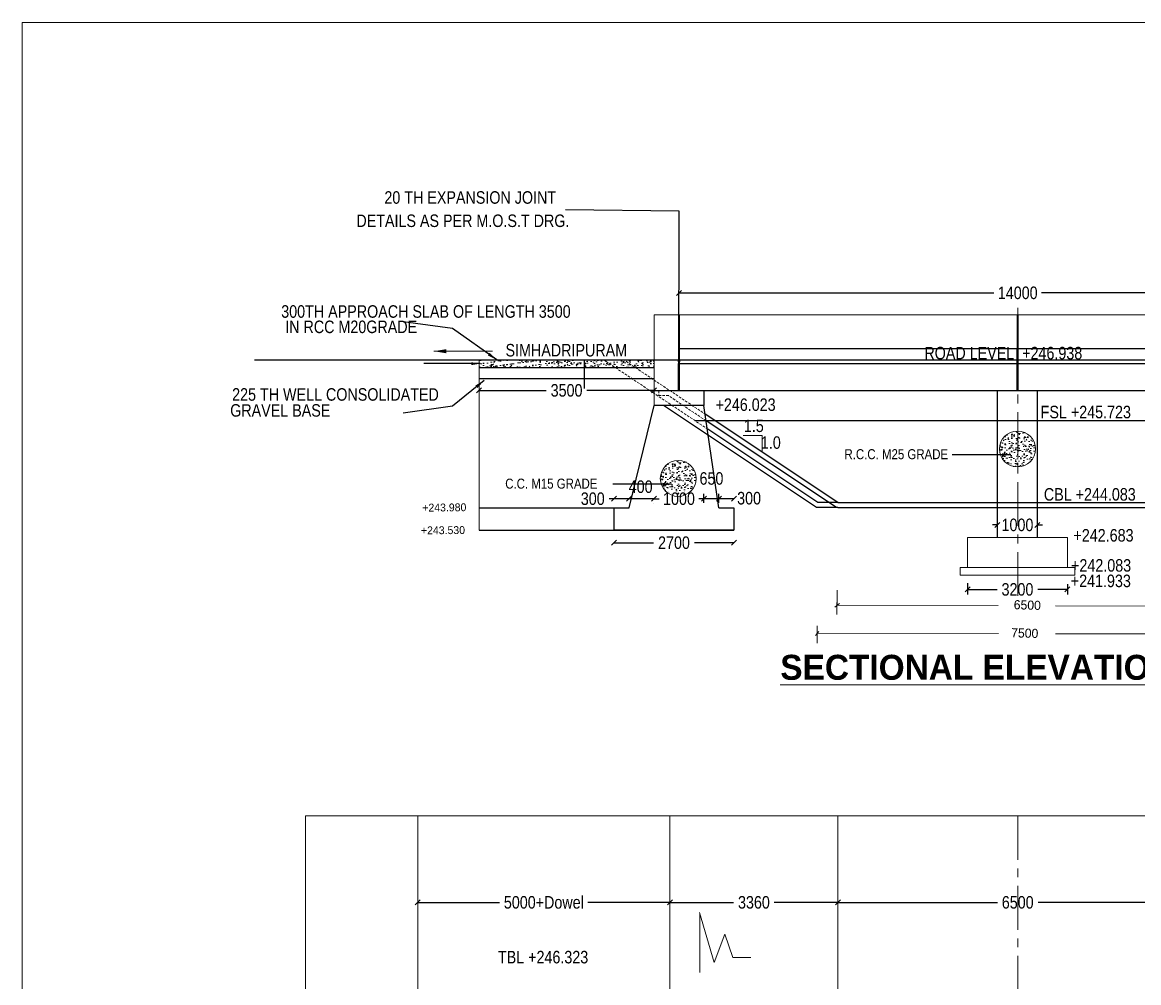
# Model space of a CAD drawing. Header units: millimetres. Extents: x 661061 to 1357550, y -603300 to 20887.
# Drawn here: x 988880 to 1011224, y -15049 to 4160 of the extents above; entities that cross this region are included whole.
import ezdxf
from ezdxf.enums import TextEntityAlignment as Align

# ---------------------------------------------------------------- set-up
doc = ezdxf.new("R2010")
doc.units = ezdxf.units.MM
doc.linetypes.add('CENTER', pattern=[2, 1.25, -0.25, 0.25, -0.25])
doc.linetypes.add('DASHED', pattern=[0.75, 0.5, -0.25])
for name, color, linetype in [('abutment', 7, 'Continuous'), ('pier', 7, 'Continuous'), ('slab', 7, 'Continuous')]:
    doc.layers.add(name, color=color, linetype=linetype)
doc.styles.add('ARIAL NARROW', font='ARIALN.TTF')
doc.styles.add('CITYBLUEPR', font='cityb___.ttf')
doc.styles.add('ROMANS', font='romans')
doc.styles.add('WMATH', font='')
doc.styles.get('WMATH').set_extended_font_data('WorldMath')
doc.dimstyles.new('STANDARD$0', dxfattribs={"dimscale": 88.888889, "dimtxt": 0.02, "dimasz": 0.02, "dimexe": 0.05, "dimexo": 0.1, "dimgap": 0.002, "dimtad": 2, "dimdec": 0, "dimzin": 1, "dimdsep": 46, "dimtxsty": 'Standard', "dimcen": 0.09, "dimadec": 0, "dimazin": 0, "dimtfac": 1, "dimtdec": 4, "dimtofl": 0, "dimtmove": 0, "dimatfit": 3, "dimfxl": 1, "dimtolj": 1, "dimtzin": 1, "dimarcsym": 0})
doc.dimstyles.new('STANDARD$7', dxfattribs={"dimtxt": 2, "dimasz": 2, "dimexe": 1.25, "dimexo": 0.625, "dimtad": 1, "dimdec": 0, "dimlfac": 0.5, "dimdsep": 46, "dimtxsty": 'Standard', "dimcen": 2.5, "dimadec": 0, "dimazin": 0, "dimtfac": 1, "dimtdec": 0, "dimtmove": 0, "dimatfit": 3, "dimfxl": 1, "dimtolj": 1, "dimtzin": 0, "dimarcsym": 0})
pattern_1 = [(50, (0, 0), (182.18467, -15.939086), [19.05, -209.55]), (355, (0, 0), (-35.242826, 191.056643), [15.24, -167.64]), (100.451, (15.18, -1.33), (146.942502, 175.116688), [16.19, -178.09]), (46.1842, (0, 50.8), (271.07904, -42.04233), [28.575, -314.325]), (96.6356, (22.6, 47.3), (237.404234, 247.425556), [24.285, -267.135]), (351.184, (0, 50.8), (237.404606, 247.42512), [22.86, -251.46]), (21, (25.4, 38.1), (151.61488, -102.265519), [19.05, -209.55]), (326, (25.4, 38.1), (61.80203, 184.187966), [15.24, -167.64]), (71.4514, (38.03, 29.58), (213.41649, 81.922858), [16.19, -178.09]), (37.5, (0, 0), (3.0886033, 84.555039), [0, -165.608, 0, -170.18, 0, -168.275]), (7.5, (0, 0), (66.8196625, 100.180575), [0, -97.028, 0, -161.798, 0, -64.135]), (327.5, (-56.64, 0), (135.590595, -5.728744), [0, -63.5, 0, -198.12, 0, -262.89]), (317.5, (-82.04, 0), (148.129181, 25.426491), [0, -82.55, 0, -131.572, 0, -186.69])]

# ---------------------------------------------------------------- blocks, each defined once
blk = doc.blocks.new('_Oblique')
at = {"color": 0, "linetype": 'ByBlock', "lineweight": -2}
blk.add_line((-0.5, -0.5), (0.5, 0.5), dxfattribs=at)
blk = doc.blocks.new('*D147')
at = {"layer": 'Defpoints', "color": 0, "lineweight": 9, "transparency": 16777216}
for p in [(1007798, -6957), (1009798, -6978), (1009798, -7184)]:
    blk.add_point(p, dxfattribs=at)
at = {"layer": 'slab', "color": 0, "lineweight": -2, "transparency": 16777216}
for p, q in [((1007798, -7057), (1007798, -7284)), ((1009798, -7078), (1009798, -7284)), ((1007798, -7184), (1008392, -7184)), ((1009798, -7184), (1009204, -7184))]:
    blk.add_line(p, q, dxfattribs=at)
at = {"layer": 'slab', "color": 0, "lineweight": -2, "transparency": 16777216, "xscale": 100, "yscale": 100, "zscale": 100, "rotation": 180}
blk.add_blockref('_Oblique', (1007798, -7184), dxfattribs=at)
at = {"layer": 'slab', "color": 0, "lineweight": -2, "transparency": 16777216, "xscale": 100, "yscale": 100, "zscale": 100}
blk.add_blockref('_Oblique', (1009798, -7184), dxfattribs=at)
at = {"layer": 'slab', "color": 0, "lineweight": 9, "transparency": 16777216, "insert": (1008798, -7184), "char_height": 250, "attachment_point": 5, "style": 'ARIAL NARROW'}
blk.add_mtext('\\A1;3200', dxfattribs=at)
blk = doc.blocks.new('*D149')
at = {"layer": 'Defpoints', "color": 0, "lineweight": 9, "transparency": 16777216}
for p in [(1005203, -13444), (1012403, -13444), (1012403, -13444)]:
    blk.add_point(p, dxfattribs=at)
at = {"layer": 'slab', "color": 0, "lineweight": -2, "transparency": 16777216}
for p, q in [((1005203, -13444), (1008397, -13444)), ((1012403, -13444), (1009209, -13444))]:
    blk.add_line(p, q, dxfattribs=at)
at = {"layer": 'slab', "color": 0, "lineweight": -2, "transparency": 16777216, "xscale": 100, "yscale": 100, "zscale": 100, "rotation": 180}
blk.add_blockref('_Oblique', (1005203, -13444), dxfattribs=at)
at = {"layer": 'slab', "color": 0, "lineweight": -2, "transparency": 16777216, "xscale": 100, "yscale": 100, "zscale": 100}
blk.add_blockref('_Oblique', (1012403, -13444), dxfattribs=at)
at = {"layer": 'slab', "color": 0, "lineweight": 9, "transparency": 16777216, "insert": (1008803, -13444), "char_height": 250, "attachment_point": 5, "style": 'ARIAL NARROW'}
blk.add_mtext('\\A1;6500', dxfattribs=at)
blk = doc.blocks.new('*D154')
at = {"layer": 'Defpoints', "color": 0, "lineweight": 9, "transparency": 16777216}
for p in [(1001843, -13444), (1005203, -13444), (1005203, -13444)]:
    blk.add_point(p, dxfattribs=at)
at = {"layer": 'slab', "color": 0, "lineweight": -2, "transparency": 16777216}
for p, q in [((1001843, -13444), (1003117, -13444)), ((1005203, -13444), (1003929, -13444))]:
    blk.add_line(p, q, dxfattribs=at)
at = {"layer": 'slab', "color": 0, "lineweight": -2, "transparency": 16777216, "xscale": 100, "yscale": 100, "zscale": 100, "rotation": 180}
blk.add_blockref('_Oblique', (1001843, -13444), dxfattribs=at)
at = {"layer": 'slab', "color": 0, "lineweight": -2, "transparency": 16777216, "xscale": 100, "yscale": 100, "zscale": 100}
blk.add_blockref('_Oblique', (1005203, -13444), dxfattribs=at)
at = {"layer": 'slab', "color": 0, "lineweight": 9, "transparency": 16777216, "insert": (1003523, -13444), "char_height": 250, "attachment_point": 5, "style": 'ARIAL NARROW'}
blk.add_mtext('\\A1;3360', dxfattribs=at)
blk = doc.blocks.new('*D156')
at = {"layer": 'Defpoints', "color": 0, "lineweight": 9, "transparency": 16777216}
for p in [(996793, -13444), (1001843, -13444), (1001843, -13444)]:
    blk.add_point(p, dxfattribs=at)
at = {"layer": 'slab', "color": 0, "lineweight": -2, "transparency": 16777216}
for p, q in [((996793, -13444), (998434, -13444)), ((1001843, -13444), (1000202, -13444))]:
    blk.add_line(p, q, dxfattribs=at)
at = {"layer": 'slab', "color": 0, "lineweight": -2, "transparency": 16777216, "xscale": 100, "yscale": 100, "zscale": 100, "rotation": 180}
blk.add_blockref('_Oblique', (996793, -13444), dxfattribs=at)
at = {"layer": 'slab', "color": 0, "lineweight": -2, "transparency": 16777216, "xscale": 100, "yscale": 100, "zscale": 100}
blk.add_blockref('_Oblique', (1001843, -13444), dxfattribs=at)
at = {"layer": 'slab', "color": 0, "lineweight": 9, "transparency": 16777216, "insert": (999318, -13444), "char_height": 250, "attachment_point": 5, "style": 'ARIAL NARROW'}
blk.add_mtext('\\A1;5000+Dowel', dxfattribs=at)
blk = doc.blocks.new('*D158')
at = {"layer": 'Defpoints', "color": 0, "lineweight": 9, "transparency": 16777216}
for p in [(1002023, -1252), (1002023, -1252), (1015583, -1252)]:
    blk.add_point(p, dxfattribs=at)
at = {"layer": 'slab', "color": 0, "lineweight": -2, "transparency": 16777216}
for p, q in [((1002023, -1252), (1008327, -1252)), ((1015583, -1252), (1009279, -1252)), ((1015583, -1352), (1015583, -1352))]:
    blk.add_line(p, q, dxfattribs=at)
at = {"layer": 'slab', "color": 0, "lineweight": -2, "transparency": 16777216, "xscale": 100, "yscale": 100, "zscale": 100, "rotation": 180}
blk.add_blockref('_Oblique', (1002023, -1252), dxfattribs=at)
at = {"layer": 'slab', "color": 0, "lineweight": -2, "transparency": 16777216, "xscale": 100, "yscale": 100, "zscale": 100}
blk.add_blockref('_Oblique', (1015583, -1252), dxfattribs=at)
at = {"layer": 'slab', "color": 0, "lineweight": 9, "transparency": 16777216, "insert": (1008803, -1252), "char_height": 250, "attachment_point": 5, "style": 'ARIAL NARROW'}
blk.add_mtext('\\A1;14000', dxfattribs=at)
blk = doc.blocks.new('*D171')
at = {"layer": 'Defpoints', "color": 0, "lineweight": 9, "transparency": 16777216}
for p in [(998023, -3203), (998023, -3203), (1001523, -3203)]:
    blk.add_point(p, dxfattribs=at)
at = {"layer": 'slab', "color": 0, "lineweight": -2, "transparency": 16777216}
for p, q in [((1001523, -3103), (1001523, -3103)), ((998023, -3203), (999367, -3203)), ((1001523, -3203), (1000179, -3203))]:
    blk.add_line(p, q, dxfattribs=at)
at = {"layer": 'slab', "color": 0, "lineweight": -2, "transparency": 16777216, "xscale": 100, "yscale": 100, "zscale": 100, "rotation": 180}
blk.add_blockref('_Oblique', (998023, -3203), dxfattribs=at)
at = {"layer": 'slab', "color": 0, "lineweight": -2, "transparency": 16777216, "xscale": 100, "yscale": 100, "zscale": 100}
blk.add_blockref('_Oblique', (1001523, -3203), dxfattribs=at)
at = {"layer": 'slab', "color": 0, "lineweight": 9, "transparency": 16777216, "insert": (999773, -3203), "char_height": 250, "attachment_point": 5, "style": 'ARIAL NARROW'}
blk.add_mtext('\\A1;3500', dxfattribs=at)
blk = doc.blocks.new('*D173')
at = {"layer": 'Defpoints', "color": 0, "lineweight": 9, "transparency": 16777216}
for p in [(1000723, -6250), (1000723, -6250), (1003123, -6250)]:
    blk.add_point(p, dxfattribs=at)
at = {"layer": 'slab', "color": 0, "lineweight": -2, "transparency": 16777216}
for p, q in [((1000723, -6250), (1001516, -6250)), ((1003123, -6250), (1002331, -6250))]:
    blk.add_line(p, q, dxfattribs=at)
at = {"layer": 'slab', "color": 0, "lineweight": -2, "transparency": 16777216, "xscale": 100, "yscale": 100, "zscale": 100, "rotation": 180}
blk.add_blockref('_Oblique', (1000723, -6250), dxfattribs=at)
at = {"layer": 'slab', "color": 0, "lineweight": -2, "transparency": 16777216, "xscale": 100, "yscale": 100, "zscale": 100}
blk.add_blockref('_Oblique', (1003123, -6250), dxfattribs=at)
at = {"layer": 'slab', "color": 0, "lineweight": 9, "transparency": 16777216, "insert": (1001923, -6250), "char_height": 250, "attachment_point": 5, "style": 'ARIAL NARROW'}
blk.add_mtext('\\A1;2700', dxfattribs=at)
blk = doc.blocks.new('*D174')
at = {"layer": 'Defpoints', "color": 0, "lineweight": 9, "transparency": 16777216}
for p in [(1002823, -5370), (1002823, -5370), (1003123, -5370)]:
    blk.add_point(p, dxfattribs=at)
at = {"layer": 'slab', "color": 0, "lineweight": -2, "transparency": 16777216}
blk.add_line((1003123, -5370), (1002823, -5370), dxfattribs=at)
at = {"layer": 'slab', "color": 0, "lineweight": -2, "transparency": 16777216, "xscale": 100, "yscale": 100, "zscale": 100, "rotation": 180}
blk.add_blockref('_Oblique', (1002823, -5370), dxfattribs=at)
at = {"layer": 'slab', "color": 0, "lineweight": -2, "transparency": 16777216, "xscale": 100, "yscale": 100, "zscale": 100}
blk.add_blockref('_Oblique', (1003123, -5370), dxfattribs=at)
at = {"layer": 'slab', "color": 0, "lineweight": 9, "transparency": 16777216, "insert": (1003426, -5360), "char_height": 250, "attachment_point": 5, "style": 'ARIAL NARROW'}
blk.add_mtext('\\A1;300', dxfattribs=at)
blk = doc.blocks.new('*D175')
at = {"layer": 'Defpoints', "color": 0, "lineweight": 9, "transparency": 16777216}
for p in [(1000723, -5370), (1000723, -5370), (1001023, -5370)]:
    blk.add_point(p, dxfattribs=at)
at = {"layer": 'slab', "color": 0, "lineweight": -2, "transparency": 16777216}
for p, q in [((1000723, -5370), (1000623, -5370)), ((1001023, -5370), (1000723, -5370))]:
    blk.add_line(p, q, dxfattribs=at)
at = {"layer": 'slab', "color": 0, "lineweight": -2, "transparency": 16777216, "xscale": 100, "yscale": 100, "zscale": 100, "rotation": 180}
blk.add_blockref('_Oblique', (1000723, -5370), dxfattribs=at)
at = {"layer": 'slab', "color": 0, "lineweight": -2, "transparency": 16777216, "xscale": 100, "yscale": 100, "zscale": 100}
blk.add_blockref('_Oblique', (1001023, -5370), dxfattribs=at)
at = {"layer": 'slab', "color": 0, "lineweight": 9, "transparency": 16777216, "insert": (1000297, -5370), "char_height": 250, "attachment_point": 5, "style": 'ARIAL NARROW'}
blk.add_mtext('\\A1;300', dxfattribs=at)
blk = doc.blocks.new('*D178')
at = {"layer": 'Defpoints', "color": 0, "lineweight": 9, "transparency": 16777216}
for p in [(1002523, -5370), (1002523, -5550), (1002823, -5550)]:
    blk.add_point(p, dxfattribs=at)
at = {"layer": 'slab', "color": 0, "lineweight": -2, "transparency": 16777216}
for p, q in [((1002523, -5450), (1002523, -5270)), ((1002823, -5450), (1002823, -5270)), ((1002823, -5370), (1002523, -5370))]:
    blk.add_line(p, q, dxfattribs=at)
at = {"layer": 'slab', "color": 0, "lineweight": -2, "transparency": 16777216, "xscale": 100, "yscale": 100, "zscale": 100, "rotation": 180}
blk.add_blockref('_Oblique', (1002523, -5370), dxfattribs=at)
at = {"layer": 'slab', "color": 0, "lineweight": -2, "transparency": 16777216, "xscale": 100, "yscale": 100, "zscale": 100}
blk.add_blockref('_Oblique', (1002823, -5370), dxfattribs=at)
at = {"layer": 'slab', "color": 0, "lineweight": 9, "transparency": 16777216, "insert": (1002673, -4965), "char_height": 250, "attachment_point": 5, "style": 'ARIAL NARROW'}
blk.add_mtext('\\A1;650', dxfattribs=at)
blk = doc.blocks.new('*D176')
at = {"layer": 'Defpoints', "color": 0, "lineweight": 9, "transparency": 16777216}
for p in [(1001523, -5370), (1001523, -5370), (1002523, -5370)]:
    blk.add_point(p, dxfattribs=at)
at = {"layer": 'slab', "color": 0, "lineweight": -2, "transparency": 16777216}
for p, q in [((1001523, -5370), (1001627, -5370)), ((1002523, -5370), (1002419, -5370))]:
    blk.add_line(p, q, dxfattribs=at)
at = {"layer": 'slab', "color": 0, "lineweight": -2, "transparency": 16777216, "xscale": 100, "yscale": 100, "zscale": 100, "rotation": 180}
blk.add_blockref('_Oblique', (1001523, -5370), dxfattribs=at)
at = {"layer": 'slab', "color": 0, "lineweight": -2, "transparency": 16777216, "xscale": 100, "yscale": 100, "zscale": 100}
blk.add_blockref('_Oblique', (1002523, -5370), dxfattribs=at)
at = {"layer": 'slab', "color": 0, "lineweight": 9, "transparency": 16777216, "insert": (1002023, -5370), "char_height": 250, "attachment_point": 5, "style": 'ARIAL NARROW'}
blk.add_mtext('\\A1;1000', dxfattribs=at)
blk = doc.blocks.new('*D177')
at = {"layer": 'Defpoints', "color": 0, "lineweight": 9, "transparency": 16777216}
for p in [(1001023, -5370), (1001023, -5370), (1001523, -5370)]:
    blk.add_point(p, dxfattribs=at)
at = {"layer": 'slab', "color": 0, "lineweight": -2, "transparency": 16777216}
for p, q in [((1001523, -5370), (1001023, -5370)), ((1001523, -5470), (1001523, -5470))]:
    blk.add_line(p, q, dxfattribs=at)
at = {"layer": 'slab', "color": 0, "lineweight": -2, "transparency": 16777216, "xscale": 100, "yscale": 100, "zscale": 100, "rotation": 180}
blk.add_blockref('_Oblique', (1001023, -5370), dxfattribs=at)
at = {"layer": 'slab', "color": 0, "lineweight": -2, "transparency": 16777216, "xscale": 100, "yscale": 100, "zscale": 100}
blk.add_blockref('_Oblique', (1001523, -5370), dxfattribs=at)
at = {"layer": 'slab', "color": 0, "lineweight": 9, "transparency": 16777216, "insert": (1001256, -5130), "char_height": 250, "attachment_point": 5, "style": 'ARIAL NARROW'}
blk.add_mtext('\\A1;400', dxfattribs=at)
blk = doc.blocks.new('*D220')
at = {"layer": 'Defpoints', "color": 0, "lineweight": 9, "transparency": 16777216}
for p in [(1009198, -5894), (1008398, -6147), (1009198, -6147)]:
    blk.add_point(p, dxfattribs=at)
at = {"layer": 'slab', "color": 0, "lineweight": -2, "transparency": 16777216}
for p, q in [((1008398, -6047), (1008398, -5794)), ((1009198, -6047), (1009198, -5794)), ((1008398, -5894), (1008298, -5894)), ((1009198, -5894), (1009298, -5894))]:
    blk.add_line(p, q, dxfattribs=at)
at = {"layer": 'slab', "color": 0, "lineweight": -2, "transparency": 16777216, "xscale": 100, "yscale": 100, "zscale": 100}
blk.add_blockref('_Oblique', (1008398, -5894), dxfattribs=at)
at = {"layer": 'slab', "color": 0, "lineweight": -2, "transparency": 16777216, "xscale": 100, "yscale": 100, "zscale": 100, "rotation": 180}
blk.add_blockref('_Oblique', (1009198, -5894), dxfattribs=at)
at = {"layer": 'slab', "color": 0, "lineweight": 9, "transparency": 16777216, "insert": (1008798, -5894), "char_height": 250, "attachment_point": 5, "style": 'ARIAL NARROW'}
blk.add_mtext('\\A1;1000', dxfattribs=at)

msp = doc.modelspace()

# ---------------------------------------------------------------- hatches: boundary and pattern name
at = {"layer": 'abutment', "linetype": 'ByBlock', "lineweight": 9, "ltscale": 700}
h = msp.add_hatch(dxfattribs=at)
h.set_pattern_fill('AR-CONC', color=0, style=0)
h.set_pattern_definition(pattern_1)
h.paths.add_polyline_path([(1000133.063, -2667.43), (1001523.063, -2667.43), (1001523.063, -2592.43), (998023.063, -2592.43), (998023.063, -2742.43), (1000133.063, -2742.43)])
h = msp.add_hatch(dxfattribs=at)
h.set_pattern_fill('AR-CONC', color=0, style=0)
h.set_pattern_definition(pattern_1)
h.paths.add_polyline_path([(1001523.063, -2667.43), (1000133.063, -2667.43), (1000133.063, -2742.43), (1001523.063, -2742.43)])
h = msp.add_hatch(dxfattribs=at)
h.set_pattern_fill('AR-CONC', color=0, style=0)
h.set_pattern_definition([(50, (538705.76, -16247.43), (182.18467, -15.939086), [19.05, -209.55]), (355, (538705.76, -16247.43), (-35.242826, 191.05664), [15.24, -167.64]), (100.451, (538720.94, -16248.76), (146.9425, 175.11669), [16.19, -178.09]), (46.1842, (538705.76, -16196.63), (271.07904, -42.04233), [28.575, -314.325]), (96.6356, (538728.35, -16200.13), (237.40423, 247.42556), [24.285, -267.135]), (351.184, (538705.76, -16196.63), (237.4046, 247.42512), [22.86, -251.46]), (21, (538731.16, -16209.33), (151.61488, -102.26552), [19.05, -209.55]), (326, (538731.16, -16209.33), (61.80203, 184.187966), [15.24, -167.64]), (71.4514, (538743.8, -16217.85), (213.41649, 81.92286), [16.19, -178.09]), (37.5, (538705.76, -16247.43), (3.088603, 84.555039), [0, -165.608, 0, -170.18, 0, -168.275]), (7.5, (538705.76, -16247.43), (66.819663, 100.180575), [0, -97.028, 0, -161.798, 0, -64.135]), (327.5, (538649.12, -16247.43), (135.590595, -5.728744), [0, -63.5, 0, -198.12, 0, -262.89]), (317.5, (538623.72, -16247.43), (148.12918, 25.42649), [0, -82.55, 0, -131.572, 0, -186.69])])
h.paths.add_polyline_path([(1009157.826, -4374.098, 0.418639022), (1008793.274, -4015.005), (1008793.274, -4733.192, 0.418639022)])
h.paths.add_polyline_path([(1008793.274, -4015.005, 0.409801908), (1008439.558, -4374.098, 0.409801908), (1008793.274, -4733.192)])
h = msp.add_hatch(dxfattribs=at)
h.set_pattern_fill('AR-CONC', color=0, style=0)
h.set_pattern_definition([(50, (531915.95, -16836.46), (182.18467, -15.939086), [19.05, -209.55]), (355, (531915.95, -16836.46), (-35.242826, 191.05664), [15.24, -167.64]), (100.451, (531931.13, -16837.79), (146.9425, 175.11669), [16.19, -178.09]), (46.1842, (531915.95, -16785.66), (271.07904, -42.04233), [28.575, -314.325]), (96.6356, (531938.54, -16789.16), (237.40423, 247.42556), [24.285, -267.135]), (351.184, (531915.95, -16785.66), (237.4046, 247.42512), [22.86, -251.46]), (21, (531941.35, -16798.36), (151.61488, -102.26552), [19.05, -209.55]), (326, (531941.35, -16798.36), (61.80203, 184.187966), [15.24, -167.64]), (71.4514, (531953.98, -16806.88), (213.41649, 81.92286), [16.19, -178.09]), (37.5, (531915.95, -16836.46), (3.088603, 84.555039), [0, -165.608, 0, -170.18, 0, -168.275]), (7.5, (531915.95, -16836.46), (66.819663, 100.180575), [0, -97.028, 0, -161.798, 0, -64.135]), (327.5, (531859.306, -16836.46), (135.590595, -5.728744), [0, -63.5, 0, -198.12, 0, -262.89]), (317.5, (531833.9, -16836.46), (148.12918, 25.42649), [0, -82.55, 0, -131.572, 0, -186.69])])
h.paths.add_polyline_path([(1002368.011, -4963.128, 0.418639022), (1002003.46, -4604.035), (1002003.46, -5322.221, 0.418639022)])
h.paths.add_polyline_path([(1002003.46, -4604.035, 0.409801908), (1001649.744, -4963.128, 0.409801908), (1002003.46, -5322.221)])

# ---------------------------------------------------------------- linework, layer by layer
at = {"color": 0, "lineweight": 9}
for p, q in [((1058180, 4160), (988880, 4160)), ((988880, 4160), (988880, -50783.759)), ((1007798.063, -6147.43), (1007798.063, -6747.43)), ((1008398.063, -6147.43), (1008248.063, -6147.43)), ((1009198.063, -6147.43), (1009348.063, -6147.43)), ((1009798.063, -6147.43), (1009798.063, -6747.43)), ((1007648.063, -6747.43), (1007648.063, -6897.43)), ((1007648.063, -6747.43), (1009948.063, -6747.43)), ((1007648.063, -6897.43), (1009948.063, -6897.43)), ((1009948.063, -6747.43), (1009948.063, -6897.43))]:
    msp.add_line(p, q, dxfattribs=at)
for p, q in [((1002033.063, -2367.43), (1015593.063, -2367.43)), ((1008793.063, -3207.43), (1008793.063, -2367.43)), ((1008813.063, -3207.43), (1008813.063, -2367.43)), ((993530, -2592.43), (1023647.676, -2592.43)), ((1000133.063, -3167.43), (1000133.063, -2592.43)), ((1002013.063, -3207.43), (1002013.063, -2667.43)), ((1002033.063, -3207.43), (1002033.063, -2667.43)), ((1002033.063, -2667.43), (1015593.063, -2667.43)), ((998023.063, -2742.43), (1001523.063, -2742.43)), ((998023.063, -2967.43), (1001523.063, -2967.43)), ((1001523.063, -3207.43), (1002533.063, -3207.43)), ((1002013.063, -3207.43), (1016083.063, -3207.43)), ((1002523.063, -3207.43), (1002523.063, -3507.43)), ((1008398.063, -6147.43), (1008398.063, -3207.43)), ((1008813.063, -3207.43), (1009198.063, -3207.43)), ((1009198.063, -6147.43), (1009198.063, -3207.43)), ((1001023.063, -5550.452), (1001523.063, -3507.43)), ((1002523.063, -3507.43), (1001523.063, -3507.43)), ((1004772.786, -5547.43), (1001712.786, -3507.43)), ((1002823.063, -5550.452), (1002523.063, -3507.43)), ((1005203.063, -5447.43), (1002548.022, -3677.403)), ((1002343.063, -3807.43), (1014863.063, -3807.43)), ((1005172.786, -5547.43), (1002567.585, -3810.63)), ((1004803.063, -5447.43), (1002602.514, -3980.397)), ((998023.063, -5550.452), (1001023.063, -5550.452)), ((1000723.063, -6000.452), (1000723.063, -5550.452)), ((1002823.063, -5550.452), (1003123.063, -5550.452)), ((1003123.063, -5550.452), (1003123.063, -6000.452)), ((1005203.063, -5547.43), (1004772.786, -5547.43)), ((1005203.063, -5447.43), (1004803.063, -5447.43)), ((1005203.063, -5447.43), (1012403.063, -5447.43)), ((1005203.063, -5547.43), (1012403.063, -5547.43)), ((998023.063, -6000.452), (1003123.063, -6000.452)), ((1003123.063, -6000.452), (1000723.063, -6000.452))]:
    msp.add_line(p, q)
at = {"layer": 'abutment', "color": 0, "linetype": 'CENTER', "lineweight": 9, "ltscale": 700}
for p, q in [((1008803.063, -7311.615), (1008803.063, -1553.173)), ((1008803.063, -11714.819), (1008803.063, -29443.511))]:
    msp.add_line(p, q, dxfattribs=at)
at = {"layer": 'abutment', "color": 0, "lineweight": 9}
for p, q in [((1002013.063, -1692.43), (1001523.063, -1692.43)), ((1001523.063, -3507.43), (1001523.063, -1692.43)), ((1002013.063, -3207.43), (1002013.063, -1692.43)), ((998023.063, -2967.43), (998023.063, -2592.43))]:
    msp.add_line(p, q, dxfattribs=at)
at = {"layer": 'abutment', "color": 0, "linetype": 'ByBlock', "lineweight": 9, "ltscale": 700}
for p, q in [((1002033.063, -1692.43), (1002033.063, -2592.43)), ((1002033.063, -1692.43), (1008793.063, -1692.43)), ((1008793.063, -1692.43), (1008793.063, -2367.43)), ((1008813.063, -1692.43), (1008813.063, -2367.43)), ((1008813.063, -1692.43), (1015573.063, -1692.43)), ((998023.063, -2967.43), (998023.063, -6000.452)), ((1002013.063, -3207.43), (1002033.063, -3207.43)), ((1007798.063, -6147.43), (1009798.063, -6147.43)), ((1024678.645, -11714.819), (994546.01, -11714.819)), ((996793.063, -11714.819), (996793.063, -17321.878)), ((1001843.063, -11714.819), (1001843.063, -17705.581)), ((1005203.063, -11714.819), (1005203.063, -17960.877))]:
    msp.add_line(p, q, dxfattribs=at)
at = {"layer": 'abutment', "color": 0, "linetype": 'DASHED', "lineweight": 9, "ltscale": 100}
for p, q in [((1002602.514, -3980.397), (1000520.563, -2592.43)), ((1002564.65, -3688.488), (1000920.563, -2592.43)), ((1001843.063, -3207.43), (1001618.063, -3207.43)), ((1001618.063, -3207.43), (1001618.063, -3307.43)), ((1001618.063, -3307.43), (1001812.786, -3307.43)), ((1002567.585, -3810.63), (1001812.786, -3307.43))]:
    msp.add_line(p, q, dxfattribs=at)
at = {"layer": 'abutment', "color": 0, "linetype": 'ByBlock', "lineweight": 9}
for p, q in [((1003310.56, -4101.691), (1003685.696, -4101.691)), ((1003685.696, -4101.691), (1003685.696, -4421.657)), ((994546.01, -11714.819), (994546.041, -27420.001)), ((1002435.972, -13647.013), (1002725.289, -14643.438)), ((1002443.23, -13672.012), (1002443.23, -14844.564)), ((1002725.289, -14643.438), (1002939.289, -14079.846)), ((1002939.289, -14079.846), (1003099.306, -14546.719)), ((1003099.306, -14546.719), (1003461.437, -14543.737))]:
    msp.add_line(p, q, dxfattribs=at)
at = {"layer": 'abutment', "color": 0, "lineweight": 9, "ltscale": 700}
for p, q in [((1005185.591, -7685.409), (1005186.431, -7200.992)), ((1005185.913, -7499.636), (1008408.867, -7507.983)), ((1009562.294, -7510.971), (1012383.641, -7518.279)), ((1004788.143, -8061.218), (1008415.524, -8067.299)), ((1009557.502, -8069.213), (1012829.104, -8074.698))]:
    msp.add_line(p, q, dxfattribs=at)
at = {"layer": 'abutment', "color": 0, "linetype": 'DASHED', "lineweight": 9, "ltscale": 700}
for p, q in [((1005186.431, -7200.992), (1005185.913, -7499.636)), ((1005233.029, -7463.491), (1005142.451, -7540.199)), ((1004822.613, -8023.695), (1004754.114, -8103.187)), ((1004787.214, -7909.075), (1004789.423, -8270.74))]:
    msp.add_line(p, q, dxfattribs=at)
at = {"layer": 'abutment', "color": 0, "linetype": 'ByBlock', "lineweight": 9, "ltscale": 700}
msp.add_lwpolyline([(1001523.063, -2742.43), (998023.063, -2742.43), (998023.063, -2592.43), (1001523.063, -2592.43)], dxfattribs=at)
for centre in [(1008798.692, -4374.098), (1002008.877, -4963.128)]:
    msp.add_circle(centre, 359.134, dxfattribs=at)
at = {"layer": 'slab', "color": 0, "lineweight": 9}
for p, q in [((1002033.063, -1692.43), (1002173.063, -1692.43)), ((1008793.063, -1692.43), (1008653.063, -1692.43)), ((1008813.063, -1692.43), (1008953.063, -1692.43))]:
    msp.add_line(p, q, dxfattribs=at)

# ---------------------------------------------------------------- texts
at = {"layer": 'abutment', "color": 0, "linetype": 'ByBlock', "lineweight": 9, "style": 'ARIAL NARROW'}
for s, p in [('20 TH EXPANSION JOINT', (996126.58, 531.493)), ('DETAILS AS PER M.O.S.T DRG.', (995565.76, 66.037)), ('225 TH WELL CONSOLIDATED', (993079.422, -3408.255)), ('GRAVEL BASE', (993040.276, -3727.645)), ('+242.683', (1009918.639, -6225.779)), ('+242.083', (1009870.634, -6827.465)), ('+241.933', (1009864.912, -7137.579))]:
    msp.add_text(s, height=250, dxfattribs=at).set_placement(p)
at = {"layer": 'abutment', "color": 0, "linetype": 'DASHED', "lineweight": 9, "ltscale": 700, "style": 'WMATH'}
for s, height, rotation, p in [('+243.980', 157.0539, 0.5345359, (996886.114, -5626.791)), ('+243.530', 157.0539, 0.5345359, (996859.32, -6081.973)), ('6500', 182.4297, 358.3261754, (1008721.249, -7578.793)), ('7500', 182.4297, 358.3261754, (1008670.213, -8139.807))]:
    msp.add_text(s, height=height, rotation=rotation, dxfattribs=at).set_placement(p)
at = {"layer": 'abutment', "color": 0, "linetype": 'ByBlock', "lineweight": 9, "style": 'CITYBLUEPR'}
msp.add_text("%%USECTIONAL ELEVATION ON 'PQ'", height=500, dxfattribs=at).set_placement((1009317.59, -8991.298), align=Align.CENTER)
at = {"layer": 'abutment', "color": 0, "linetype": 'ByBlock', "lineweight": 9, "char_height": 250, "attachment_point": 4, "style": 'ARIAL NARROW'}
for s, insert in [('300TH APPROACH SLAB OF LENGTH 3500 ', (994061.991, -1625.639)), (' IN RCC M20GRADE', (994061.991, -1932.439))]:
    msp.add_mtext(s, dxfattribs=dict(at, insert=insert))
at = {"layer": 'abutment', "color": 0, "linetype": 'ByBlock', "lineweight": 9, "char_height": 250, "style": 'ARIAL NARROW'}
for s, insert, width, attachment_point in [('ROAD LEVEL  +246.938', (1006934.71, -2331.21), 3509.82125, 1), (' +246.023', (1002674.902, -3362.451), 2289.73777, 1), ('FSL +245.723', (1009261.937, -3510.254), 2289.73777, 1), ('1.5', (1003720.254, -3784.729), 2289.73777, 3), ('1.0', (1004060.611, -4121.058), 2289.73777, 3), ('CBL +244.083', (1009326.204, -5156.838), 2289.73777, 1), ('TBL +246.323', (1000206.745, -14413.098), 2289.73777, 3)]:
    msp.add_mtext(s, dxfattribs=dict(at, insert=insert, width=width, attachment_point=attachment_point))
at = {"layer": 'pier', "color": 0, "linetype": 'Continuous', "lineweight": 30, "style": 'ARIAL NARROW'}
msp.add_text('SIMHADRIPURAM', height=250, dxfattribs=at).set_placement((998551.773, -2523.41))
at = {"layer": 'pier', "color": 0, "linetype": 'Continuous', "lineweight": 9, "style": 'ARIAL NARROW'}
for s, p in [('R.C.C. M25 GRADE', (1005335.201, -4578.162)), ('C.C. M15 GRADE', (998545.386, -5167.191))]:
    msp.add_text(s, height=200, dxfattribs=at).set_placement(p)

# ---------------------------------------------------------------- dimensions: what is measured, and where the dimension line sits
at = {"layer": 'slab', "color": 0, "lineweight": 9}
for base, p1, p2, text, picture, middle in [((1002023.063, -1251.653), (1015583.063, -1251.653), (1002023.063, -1251.653), '14000', '*D158', (1008803.063, -1251.653)), ((1009198.063, -5893.777), (1008398.063, -6147.43), (1009198.063, -6147.43), '1000', '*D220', (1008798.063, -5893.777)), ((1009798.063, -7183.972), (1007798.063, -6956.554), (1009798.063, -6977.882), '3200', '*D147', (1008798.063, -7183.972)), ((1001843.063, -13444.045), (996793.063, -13444.045), (1001843.063, -13444.045), '5000+Dowel', '*D156', (999318.063, -13444.045)), ((1012403.063, -13444.045), (1005203.063, -13444.045), (1012403.063, -13444.045), '6500', '*D149', (1008803.063, -13444.045))]:
    dim = msp.add_linear_dim(base=base, p1=p1, p2=p2, text=text, dimstyle='STANDARD$0', override={"dimscale": 1, "dimtxt": 250, "dimasz": 100, "dimexe": 100, "dimexo": 100, "dimgap": 100, "dimtad": 0, "dimtoh": 1, "dimzin": 0, "dimtxsty": 'ARIAL NARROW', "dimblk1": 'Oblique', "dimblk2": 'Oblique', "dimsah": 1, "dimtzin": 0}, dxfattribs=at)
    dim.commit()
    dim.dimension.update_dxf_attribs({"geometry": picture, "text_midpoint": middle})
for base, p1, p2, picture, middle in [((998023.063, -3202.832), (1001523.063, -3202.832), (998023.063, -3202.832), '*D171', (999773.063, -3202.832)), ((1005203.063, -13444.045), (1001843.063, -13444.045), (1005203.063, -13444.045), '*D154', (1003523.063, -13444.045))]:
    dim = msp.add_linear_dim(base=base, p1=p1, p2=p2, dimstyle='STANDARD$0', override={"dimscale": 1, "dimtxt": 250, "dimasz": 100, "dimexe": 100, "dimexo": 100, "dimgap": 100, "dimtad": 0, "dimtoh": 1, "dimzin": 0, "dimtxsty": 'ARIAL NARROW', "dimblk1": 'Oblique', "dimblk2": 'Oblique', "dimsah": 1, "dimtzin": 0}, dxfattribs=at)
    dim.commit()
    dim.dimension.update_dxf_attribs({"geometry": picture, "text_midpoint": middle})
for base, p1, p2, text, override, picture, middle in [((1002523.063, -5370), (1002823.063, -5550.452), (1002523.063, -5550.452), '650', {"dimscale": 1, "dimtxt": 250, "dimasz": 100, "dimexe": 100, "dimexo": 100, "dimgap": 100, "dimtad": 0, "dimtoh": 1, "dimzin": 0, "dimtxsty": 'ARIAL NARROW', "dimblk1": 'Oblique', "dimblk2": 'Oblique', "dimsah": 1, "dimtmove": 2, "dimtzin": 0}, '*D178', (1002673.063, -4964.714)), ((1000723.063, -6249.615), (1003123.063, -6249.615), (1000723.063, -6249.615), '2700', {"dimscale": 1, "dimtxt": 250, "dimasz": 100, "dimexe": 100, "dimexo": 100, "dimgap": 100, "dimtad": 0, "dimtoh": 1, "dimzin": 0, "dimtxsty": 'ARIAL NARROW', "dimblk1": 'Oblique', "dimblk2": 'Oblique', "dimsah": 1, "dimtzin": 0}, '*D173', (1001923.063, -6249.615))]:
    dim = msp.add_linear_dim(base=base, p1=p1, p2=p2, angle=180, text=text, dimstyle='STANDARD$0', override=override, dxfattribs=at)
    dim.commit()
    dim.dimension.update_dxf_attribs({"geometry": picture, "text_midpoint": middle})
dim = msp.add_linear_dim(base=(1001023.063, -5370.452), p1=(1001523.063, -5370), p2=(1001023.063, -5370.452), angle=180, text='400', dimstyle='STANDARD$0', override={"dimscale": 1, "dimtxt": 250, "dimasz": 100, "dimexe": 100, "dimexo": 100, "dimgap": 100, "dimtad": 0, "dimtoh": 1, "dimzin": 0, "dimtxsty": 'ARIAL NARROW', "dimblk1": 'Oblique', "dimblk2": 'Oblique', "dimsah": 1, "dimtmove": 2, "dimtzin": 0}, dxfattribs=at)
dim.commit()
dim.dimension.update_dxf_attribs({"geometry": '*D177', "text_midpoint": (1001256.126, -5130), "dimtype": 160})
for base, p1, p2, override, picture, middle in [((1000723.063, -5370.452), (1001023.063, -5370.452), (1000723.063, -5370.452), {"dimscale": 1, "dimtxt": 250, "dimasz": 100, "dimexe": 100, "dimexo": 100, "dimgap": 100, "dimtad": 0, "dimtoh": 1, "dimzin": 0, "dimtxsty": 'ARIAL NARROW', "dimblk1": 'Oblique', "dimblk2": 'Oblique', "dimsah": 1, "dimtzin": 0}, '*D175', (1000296.938, -5370.452)), ((1001523.063, -5370), (1002523.063, -5370), (1001523.063, -5370), {"dimscale": 1, "dimtxt": 250, "dimasz": 100, "dimexe": 100, "dimexo": 100, "dimgap": 100, "dimtad": 0, "dimtoh": 1, "dimzin": 0, "dimtxsty": 'ARIAL NARROW', "dimblk1": 'Oblique', "dimblk2": 'Oblique', "dimsah": 1, "dimtmove": 2, "dimtzin": 0}, '*D176', (1002023.063, -5370))]:
    dim = msp.add_linear_dim(base=base, p1=p1, p2=p2, angle=180, dimstyle='STANDARD$0', override=override, dxfattribs=at)
    dim.commit()
    dim.dimension.update_dxf_attribs({"geometry": picture, "text_midpoint": middle})
dim = msp.add_linear_dim(base=(1002823.063, -5370.452), p1=(1003123.063, -5370.452), p2=(1002823.063, -5370.452), angle=180, dimstyle='STANDARD$0', override={"dimscale": 1, "dimtxt": 250, "dimasz": 100, "dimexe": 100, "dimexo": 100, "dimgap": 100, "dimtad": 0, "dimtoh": 1, "dimzin": 0, "dimtxsty": 'ARIAL NARROW', "dimblk1": 'Oblique', "dimblk2": 'Oblique', "dimsah": 1, "dimtmove": 2, "dimtzin": 0}, dxfattribs=at)
dim.commit()
dim.dimension.update_dxf_attribs({"geometry": '*D174', "text_midpoint": (1003426.126, -5360), "dimtype": 160})

# ---------------------------------------------------------------- leaders
at = {"layer": 'abutment', "color": 0, "linetype": 'ByBlock', "lineweight": 9}
for points, override in [([(1002023.431, -2774.637), (1002029.609, 383.915), (999749.068, 412.444)], {"dimtxt": 200, "dimasz": 175, "dimexe": 0.18, "dimexo": 0.0625, "dimgap": 0.09, "dimtad": 0, "dimtoh": 1, "dimlfac": 1, "dimzin": 0, "dimtxsty": 'ROMANS', "dimcen": 0.09, "dimtdec": 4, "dimtofl": 0}), ([(998380, -2592.43), (997492.261, -1967.314), (996504.675, -1829.51)], {"dimtxt": 250, "dimasz": 200, "dimexe": 100, "dimexo": 100, "dimgap": 100, "dimtad": 0, "dimtoh": 1, "dimlfac": 1, "dimzin": 0, "dimtxsty": 'ARIAL NARROW', "dimcen": 0.09, "dimtdec": 4, "dimtofl": 0}), ([(998122.421, -3003.666), (997492.261, -3517.546), (996504.675, -3655.35)], {"dimtxt": 250, "dimasz": 200, "dimexe": 100, "dimexo": 100, "dimgap": 100, "dimtad": 0, "dimtoh": 1, "dimlfac": 1, "dimzin": 0, "dimtxsty": 'ARIAL NARROW', "dimcen": 0.09, "dimtdec": 4, "dimtofl": 0})]:
    msp.add_leader(points, dimstyle='STANDARD$7', override=override, dxfattribs=at)
at = {"layer": 'abutment', "color": 0, "lineweight": 9}
msp.add_leader([(998042.785, -2667.47), (996916.176, -2665.189)], dimstyle='STANDARD$7', override={"dimtxt": 200, "dimasz": 175, "dimexe": 0.18, "dimexo": 0.0625, "dimgap": 0.09, "dimtad": 0, "dimtoh": 1, "dimlfac": 1, "dimzin": 0, "dimcen": 0.09, "dimtdec": 4, "dimtofl": 0}, dxfattribs=at)
at = {"layer": 'pier', "color": 0, "linetype": 'Continuous', "lineweight": 9}
for points, override in [([(997119.455, -2418.546), (998293.648, -2418.546)], {"dimtxt": 200, "dimasz": 250, "dimexe": 0.18, "dimexo": 0.0625, "dimgap": 0.09, "dimtad": 0, "dimtoh": 1, "dimlfac": 1, "dimzin": 0, "dimcen": 0.09, "dimtdec": 4, "dimtofl": 0, "dimlwd": 15}), ([(1008663.49, -4489.922), (1007489.297, -4489.922)], {"dimtxt": 200, "dimasz": 175, "dimexe": 0.18, "dimexo": 0.0625, "dimgap": 0.09, "dimtad": 0, "dimtoh": 1, "dimlfac": 1, "dimzin": 0, "dimcen": 0.09, "dimtdec": 4, "dimtofl": 0}), ([(1001873.675, -5078.952), (1000699.482, -5078.952)], {"dimtxt": 200, "dimasz": 175, "dimexe": 0.18, "dimexo": 0.0625, "dimgap": 0.09, "dimtad": 0, "dimtoh": 1, "dimlfac": 1, "dimzin": 0, "dimcen": 0.09, "dimtdec": 4, "dimtofl": 0})]:
    msp.add_leader(points, dimstyle='STANDARD$7', override=override, dxfattribs=at)

doc.saveas('drawing.dxf')
